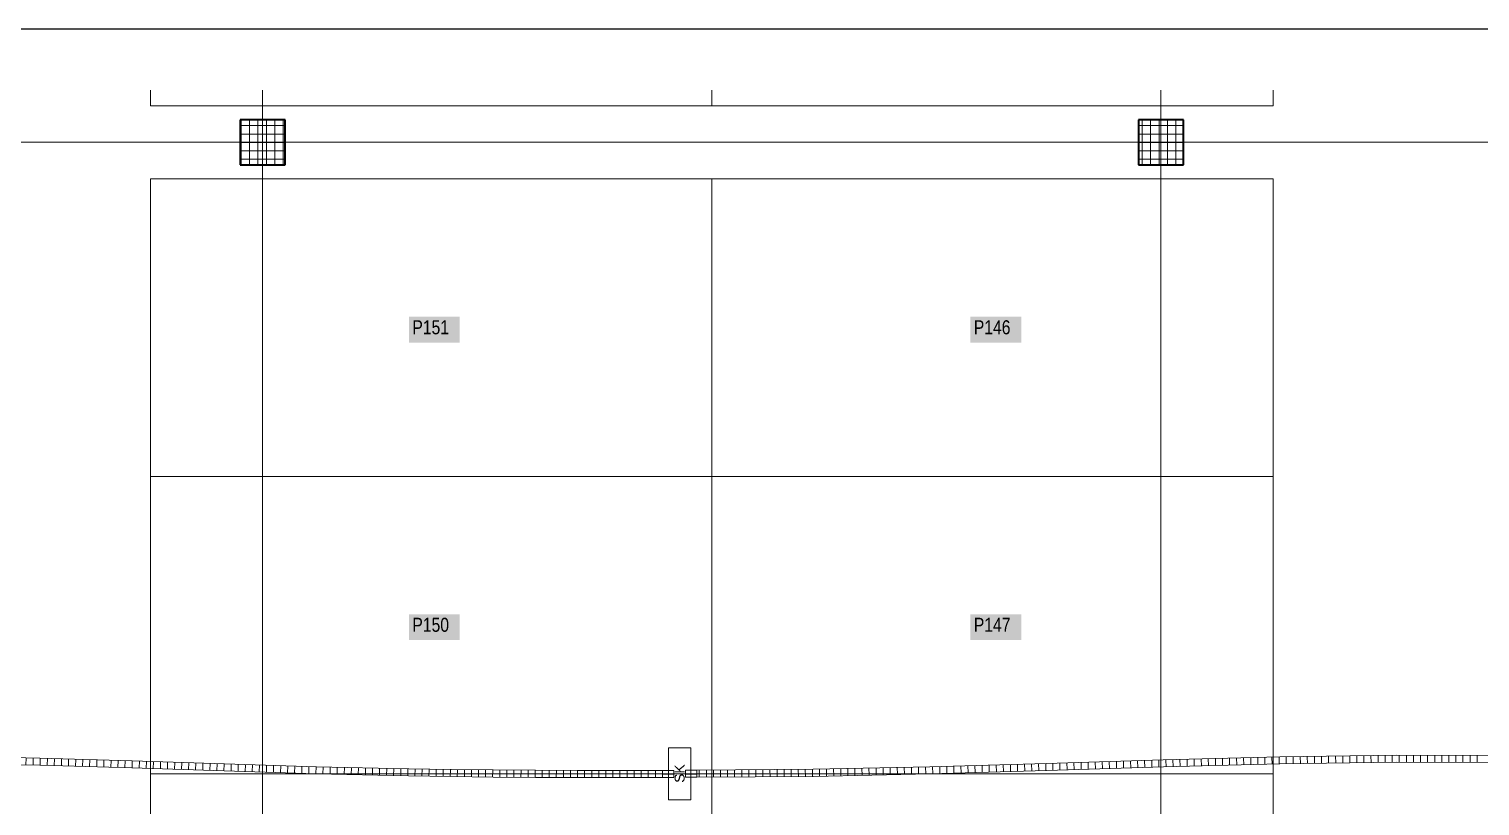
# Model space of a CAD drawing. Extents: x -882 to 613, y -179 to 366.
# Drawn here: x -624 to -365.5, y 227.1 to 365.5 of the extents above; entities that cross this region are included whole.
import ezdxf
from ezdxf.lldxf.tags import DXFTag

# ---------------------------------------------------------------- set-up
doc = ezdxf.new("R2010")
doc.units = 0
doc.layers.get('0').update_dxf_attribs({"lineweight": 13})
for name, color, linetype, lineweight in [('C-PRKG-____-IDEN', 7, 'Continuous', 5), ('C-PRKG-____-OTLN', 7, 'Continuous', 9), ('S-COLS-____-MCUT', 7, 'Continuous', 35), ('S-COLS-____-OTLN', 7, 'Continuous', 9), ('S-GRID-____-OTLN', 7, 'Continuous', 5)]:
    doc.layers.add(name, color=color, linetype=linetype, lineweight=lineweight)
doc.layers.add('EL01_WAN_Röhre Decke', color=1, linetype='Continuous', lineweight=13, true_color=0xff0000)
doc.layers.add('EL01_WAN_Schlaufkasten', color=1, linetype='Continuous', lineweight=13, true_color=0xff0000)
doc.styles.get("Standard").update_dxf_attribs({"font": 'arial.ttf'})
tags = doc.linetypes.add('_Rasterlinie_', pattern=[0.375, 0.2, -0.05, 0.075, -0.05]).pattern_tags.tags
tags[10:11] = [DXFTag(74, 4), DXFTag(75, 0), DXFTag(340, '0'), DXFTag(46, 1.0), DXFTag(50, 0.0), DXFTag(44, 0.0), DXFTag(45, 0.0)]
tags[8:9] = [DXFTag(74, 4), DXFTag(75, 0), DXFTag(340, '0'), DXFTag(46, 1.0), DXFTag(50, 0.0), DXFTag(44, 0.0), DXFTag(45, 0.0)]
tags[6:7] = [DXFTag(74, 4), DXFTag(75, 0), DXFTag(340, '0'), DXFTag(46, 1.0), DXFTag(50, 0.0), DXFTag(44, 0.0), DXFTag(45, 0.0)]
tags[4:5] = [DXFTag(74, 4), DXFTag(75, 0), DXFTag(340, '0'), DXFTag(46, 1.0), DXFTag(50, 0.0), DXFTag(44, 0.0), DXFTag(45, 0.0)]
tags = doc.linetypes.add('STRICHPUNKT2', pattern=[12.7, 6.35, -3.175, 0, -3.175]).pattern_tags.tags
tags[10:11] = [DXFTag(74, 4), DXFTag(75, 0), DXFTag(340, '0'), DXFTag(46, 0.0), DXFTag(50, 0.0), DXFTag(44, 0.0), DXFTag(45, 0.0)]
tags[8:9] = [DXFTag(74, 4), DXFTag(75, 0), DXFTag(340, '0'), DXFTag(46, 0.0), DXFTag(50, 0.0), DXFTag(44, 0.0), DXFTag(45, 0.0)]
tags[6:7] = [DXFTag(74, 4), DXFTag(75, 0), DXFTag(340, '0'), DXFTag(46, 0.0), DXFTag(50, 0.0), DXFTag(44, 0.0), DXFTag(45, 0.0)]
tags[4:5] = [DXFTag(74, 4), DXFTag(75, 0), DXFTag(340, '0'), DXFTag(46, 0.0), DXFTag(50, 0.0), DXFTag(44, 0.0), DXFTag(45, 0.0)]

# ---------------------------------------------------------------- blocks, each defined once
blk = doc.blocks.new('Referenz-A0UJ2JE1XE', base_point=(-855.98, -164.75))
at = {"layer": 'C-PRKG-____-IDEN', "color": 7, "linetype": 'Continuous', "ltscale": 0.13, "true_color": 0xffffff}
for points in [[(-556.33, 309.67), (-547.25, 309.67), (-556.33, 314.27)], [(-547.25, 309.67), (-556.33, 314.27), (-547.25, 314.27)], [(-456.33, 309.67), (-447.25, 309.67), (-456.33, 314.27)], [(-447.25, 309.67), (-456.33, 314.27), (-447.25, 314.27)], [(-556.33, 256.69), (-547.25, 256.69), (-556.33, 261.28)], [(-547.25, 256.69), (-556.33, 261.28), (-547.25, 261.28)], [(-456.33, 256.69), (-447.25, 256.69), (-456.33, 261.28)], [(-447.25, 256.69), (-456.33, 261.28), (-447.25, 261.28)]]:
    blk.add_solid(points, dxfattribs=at)
at = {"layer": 'C-PRKG-____-OTLN', "color": 0, "linetype": 'Continuous', "ltscale": 0.13}
for p, q in [((-602.37, 351.86), (-602.37, 354.65)), ((-602.37, 354.65), (-602.37, 351.86)), ((-602.37, 351.86), (-602.37, 354.65)), ((-502.37, 351.86), (-502.37, 354.65)), ((-502.37, 354.65), (-502.37, 351.86)), ((-502.37, 351.86), (-502.37, 354.65)), ((-502.37, 351.86), (-502.37, 354.65)), ((-502.37, 351.86), (-502.37, 354.65)), ((-502.37, 354.65), (-502.37, 351.86)), ((-402.37, 351.86), (-402.37, 354.65)), ((-402.37, 351.86), (-402.37, 354.65)), ((-402.37, 354.65), (-402.37, 351.86)), ((-602.37, 351.86), (-502.37, 351.86)), ((-602.37, 351.86), (-502.37, 351.86)), ((-502.37, 351.86), (-602.37, 351.86)), ((-602.37, 351.86), (-602.37, 351.86)), ((-402.37, 351.86), (-502.37, 351.86)), ((-502.37, 351.86), (-402.37, 351.86)), ((-402.37, 351.86), (-502.37, 351.86)), ((-502.37, 351.86), (-502.37, 351.86)), ((-502.37, 351.86), (-502.37, 351.86)), ((-402.37, 351.86), (-402.37, 351.86)), ((-602.37, 338.83), (-502.37, 338.83)), ((-602.37, 338.83), (-602.37, 285.84)), ((-602.37, 338.83), (-602.37, 285.84)), ((-502.37, 338.83), (-602.37, 338.83)), ((-602.37, 338.83), (-502.37, 338.83)), ((-602.37, 285.84), (-602.37, 338.83)), ((-602.37, 338.83), (-602.37, 338.83)), ((-502.37, 338.83), (-502.37, 285.84)), ((-402.37, 338.83), (-502.37, 338.83)), ((-402.37, 338.83), (-502.37, 338.83)), ((-502.37, 338.83), (-502.37, 285.84)), ((-502.37, 285.84), (-502.37, 338.83)), ((-502.37, 338.83), (-402.37, 338.83)), ((-502.37, 338.83), (-502.37, 338.83)), ((-502.37, 338.83), (-502.37, 285.84)), ((-502.37, 285.84), (-502.37, 338.83)), ((-502.37, 338.83), (-502.37, 285.84)), ((-502.37, 338.83), (-502.37, 338.83)), ((-402.37, 338.83), (-402.37, 285.84)), ((-402.37, 285.84), (-402.37, 338.83)), ((-402.37, 338.83), (-402.37, 285.84)), ((-402.37, 338.83), (-402.37, 338.83)), ((-602.37, 285.84), (-502.37, 285.84)), ((-602.37, 285.84), (-602.37, 232.85)), ((-602.37, 285.84), (-602.37, 232.85)), ((-502.37, 285.84), (-602.37, 285.84)), ((-602.37, 285.84), (-502.37, 285.84)), ((-602.37, 232.85), (-602.37, 285.84)), ((-602.37, 285.84), (-602.37, 285.84)), ((-602.37, 285.84), (-502.37, 285.84)), ((-602.37, 285.84), (-502.37, 285.84)), ((-502.37, 285.84), (-602.37, 285.84)), ((-602.37, 285.84), (-602.37, 285.84)), ((-502.37, 285.84), (-502.37, 232.85)), ((-402.37, 285.84), (-502.37, 285.84)), ((-402.37, 285.84), (-502.37, 285.84)), ((-502.37, 285.84), (-502.37, 232.85)), ((-502.37, 232.85), (-502.37, 285.84)), ((-502.37, 285.84), (-402.37, 285.84)), ((-502.37, 285.84), (-502.37, 285.84)), ((-402.37, 285.84), (-502.37, 285.84)), ((-502.37, 285.84), (-402.37, 285.84)), ((-402.37, 285.84), (-502.37, 285.84)), ((-502.37, 285.84), (-502.37, 285.84)), ((-502.37, 285.84), (-502.37, 232.85)), ((-502.37, 232.85), (-502.37, 285.84)), ((-502.37, 285.84), (-502.37, 232.85)), ((-502.37, 285.84), (-502.37, 285.84)), ((-502.37, 285.84), (-502.37, 285.84)), ((-402.37, 285.84), (-402.37, 232.85)), ((-402.37, 232.85), (-402.37, 285.84)), ((-402.37, 285.84), (-402.37, 232.85)), ((-402.37, 285.84), (-402.37, 285.84)), ((-402.37, 285.84), (-402.37, 285.84)), ((-602.37, 232.85), (-502.37, 232.85)), ((-602.37, 232.85), (-602.37, 179.87)), ((-602.37, 232.85), (-602.37, 179.86)), ((-502.37, 232.85), (-602.37, 232.85)), ((-602.37, 232.85), (-502.37, 232.85)), ((-602.37, 179.87), (-602.37, 232.85)), ((-602.37, 232.85), (-602.37, 232.85)), ((-602.37, 232.85), (-502.37, 232.85)), ((-602.37, 232.85), (-502.37, 232.85)), ((-502.37, 232.85), (-602.37, 232.85)), ((-602.37, 232.85), (-602.37, 232.85)), ((-502.37, 232.85), (-502.37, 179.87)), ((-402.37, 232.85), (-502.37, 232.85)), ((-402.37, 232.85), (-502.37, 232.85)), ((-502.37, 232.85), (-502.37, 179.86)), ((-502.37, 179.87), (-502.37, 232.85)), ((-502.37, 232.85), (-402.37, 232.85)), ((-502.37, 232.85), (-502.37, 232.85)), ((-402.37, 232.85), (-502.37, 232.85)), ((-502.37, 232.85), (-402.37, 232.85)), ((-402.37, 232.85), (-502.37, 232.85)), ((-502.37, 232.85), (-502.37, 232.85)), ((-502.37, 232.85), (-502.37, 179.87)), ((-502.37, 179.86), (-502.37, 232.85)), ((-502.37, 232.85), (-502.37, 179.87)), ((-502.37, 232.85), (-502.37, 232.85)), ((-502.37, 232.85), (-502.37, 232.85)), ((-402.37, 232.85), (-402.37, 179.87)), ((-402.37, 179.86), (-402.37, 232.85)), ((-402.37, 232.85), (-402.37, 179.87)), ((-402.37, 232.85), (-402.37, 232.85)), ((-402.37, 232.85), (-402.37, 232.85))]:
    blk.add_line(p, q, dxfattribs=at)
at = {"layer": 'S-COLS-____-MCUT', "color": 0, "linetype": 'Continuous', "ltscale": 0.35}
for p, q in [((-578.37, 349.36), (-586.37, 349.36)), ((-586.37, 349.36), (-586.37, 341.36)), ((-578.37, 341.36), (-578.37, 349.36)), ((-418.37, 349.36), (-426.37, 349.36)), ((-426.37, 349.36), (-426.37, 341.36)), ((-418.37, 341.36), (-418.37, 349.36)), ((-586.37, 341.36), (-578.37, 341.36)), ((-426.37, 341.36), (-418.37, 341.36))]:
    blk.add_line(p, q, dxfattribs=at)
at = {"layer": 'S-COLS-____-OTLN', "color": 0, "linetype": 'Continuous', "ltscale": 0.13}
for p, q in [((-586.21, 341.36), (-586.21, 349.36)), ((-584.71, 341.36), (-584.71, 349.36)), ((-583.21, 341.36), (-583.21, 349.36)), ((-581.71, 341.36), (-581.71, 349.36)), ((-580.21, 341.36), (-580.21, 349.36)), ((-578.71, 341.36), (-578.71, 349.36)), ((-425.71, 341.36), (-425.71, 349.36)), ((-424.21, 341.36), (-424.21, 349.36)), ((-422.71, 341.36), (-422.71, 349.36)), ((-421.21, 341.36), (-421.21, 349.36)), ((-419.71, 341.36), (-419.71, 349.36)), ((-586.37, 348.33), (-578.37, 348.33)), ((-586.37, 346.83), (-578.37, 346.83)), ((-426.37, 348.33), (-418.37, 348.33)), ((-426.37, 346.83), (-418.37, 346.83)), ((-586.37, 345.33), (-578.37, 345.33)), ((-586.37, 343.83), (-578.37, 343.83)), ((-426.37, 345.33), (-418.37, 345.33)), ((-426.37, 343.83), (-418.37, 343.83)), ((-586.37, 342.33), (-578.37, 342.33)), ((-426.37, 342.33), (-418.37, 342.33))]:
    blk.add_line(p, q, dxfattribs=at)
at = {"layer": 'S-GRID-____-OTLN', "color": 0, "linetype": '_Rasterlinie_', "ltscale": 0.13}
for p, q in [((-582.37, 109.57), (-582.37, 354.65)), ((-422.37, 109.57), (-422.37, 354.65)), ((-855.98, 345.36), (38.06, 345.36))]:
    blk.add_line(p, q, dxfattribs=at)
at = {"layer": 'C-PRKG-____-IDEN', "color": 0, "linetype": 'Continuous', "ltscale": 0.13, "char_height": 2.5, "attachment_point": 1}
for s, insert in [('{\\W0.8;\\fArial;P151}', (-555.7, 313.65)), ('{\\W0.8;\\fArial;P146}', (-455.7, 313.65)), ('{\\W0.8;\\fArial;P150}', (-555.7, 260.66)), ('{\\W0.8;\\fArial;P147}', (-455.7, 260.66))]:
    blk.add_mtext(s, dxfattribs=dict(at, insert=insert))
blk = doc.blocks.new('Schlaufkasten Decke (multi)-A0UJ2JFNXE', base_point=(-510.11, 228.21))
at = {"color": 0, "linetype": 'ByBlock', "lineweight": -2, "ltscale": 0.13}
for p, q in [((-510.11, 237.49), (-506.11, 237.49)), ((-510.11, 228.21), (-510.11, 237.49)), ((-506.11, 237.49), (-506.11, 228.21)), ((-506.11, 228.21), (-510.11, 228.21))]:
    blk.add_line(p, q, dxfattribs=at)
at = {"color": 0, "linetype": 'ByBlock', "lineweight": -2, "ltscale": 0.13, "insert": (-508.99, 231.27), "char_height": 1.76, "attachment_point": 1, "rotation": 90}
blk.add_mtext('{\\fArial;SK}', dxfattribs=at)
blk = doc.blocks.new('Flexrohr-A0UJ2JGJXE', base_point=(-765.06, 232.2))
at = {"color": 0, "linetype": 'ByBlock', "lineweight": -2, "ltscale": 0.13}
for p, q in [((-691.63, 235.38), (-709.99, 234.75)), ((-696.32, 235.18), (-696.28, 234)), ((-695.06, 235.22), (-695.02, 234.04)), ((-693.8, 235.27), (-693.76, 234.08)), ((-692.54, 235.31), (-692.5, 234.12)), ((-673.27, 235.87), (-691.63, 235.38)), ((-691.28, 235.35), (-691.24, 234.16)), ((-690.02, 235.38), (-689.99, 234.2)), ((-688.76, 235.42), (-688.73, 234.23)), ((-687.5, 235.45), (-687.47, 234.27)), ((-686.24, 235.48), (-686.21, 234.3)), ((-684.98, 235.52), (-684.95, 234.33)), ((-683.72, 235.55), (-683.69, 234.37)), ((-682.46, 235.59), (-682.43, 234.4)), ((-681.2, 235.62), (-681.17, 234.44)), ((-679.94, 235.65), (-679.92, 234.47)), ((-678.68, 235.69), (-678.66, 234.5)), ((-677.42, 235.72), (-677.4, 234.54)), ((-676.16, 235.75), (-676.14, 234.57)), ((-674.91, 235.79), (-674.88, 234.6)), ((-673.65, 235.82), (-673.62, 234.64)), ((-654.9, 236.1), (-673.27, 235.87)), ((-672.39, 235.84), (-672.36, 234.66)), ((-671.13, 235.86), (-671.1, 234.67)), ((-669.86, 235.87), (-669.84, 234.69)), ((-668.6, 235.89), (-668.59, 234.71)), ((-667.34, 235.91), (-667.33, 234.72)), ((-666.08, 235.92), (-666.07, 234.74)), ((-664.82, 235.94), (-664.81, 234.75)), ((-663.56, 235.95), (-663.55, 234.77)), ((-662.3, 235.97), (-662.29, 234.78)), ((-661.04, 235.98), (-661.03, 234.8)), ((-659.78, 236), (-659.77, 234.82)), ((-658.52, 236.02), (-658.51, 234.83)), ((-657.26, 236.03), (-657.25, 234.85)), ((-656, 236.05), (-656, 234.86)), ((-638.47, 236), (-654.9, 236.1)), ((-654.74, 236.06), (-654.74, 234.87)), ((-653.48, 236.05), (-653.48, 234.87)), ((-652.22, 236.04), (-652.22, 234.86)), ((-650.96, 236.04), (-650.96, 234.85)), ((-649.7, 236.03), (-649.7, 234.84)), ((-648.44, 236.02), (-648.44, 234.84)), ((-647.18, 236.01), (-647.18, 234.83)), ((-645.92, 236), (-645.92, 234.82)), ((-644.65, 236), (-644.66, 234.81)), ((-643.39, 235.99), (-643.4, 234.8)), ((-642.13, 235.98), (-642.14, 234.8)), ((-640.87, 235.97), (-640.89, 234.79)), ((-639.61, 235.96), (-639.63, 234.78)), ((-622.04, 235.66), (-638.47, 236)), ((-638.35, 235.96), (-638.37, 234.77)), ((-637.09, 235.93), (-637.11, 234.75)), ((-635.83, 235.9), (-635.85, 234.72)), ((-634.57, 235.88), (-634.59, 234.69)), ((-633.31, 235.85), (-633.33, 234.67)), ((-632.05, 235.83), (-632.07, 234.64)), ((-630.79, 235.8), (-630.81, 234.62)), ((-629.53, 235.77), (-629.55, 234.59)), ((-628.27, 235.75), (-628.29, 234.56)), ((-627.01, 235.72), (-627.03, 234.54)), ((-625.75, 235.7), (-625.77, 234.51)), ((-624.49, 235.67), (-624.52, 234.49)), ((-623.23, 235.65), (-623.26, 234.46)), ((-605.62, 235.18), (-622.04, 235.66)), ((-621.97, 235.62), (-622, 234.44)), ((-620.71, 235.58), (-620.74, 234.4)), ((-619.45, 235.55), (-619.48, 234.36)), ((-618.19, 235.51), (-618.22, 234.32)), ((-616.93, 235.47), (-616.96, 234.29)), ((-615.67, 235.43), (-615.7, 234.25)), ((-614.41, 235.4), (-614.44, 234.21)), ((-613.15, 235.36), (-613.18, 234.18)), ((-611.89, 235.32), (-611.92, 234.14)), ((-610.63, 235.29), (-610.67, 234.1)), ((-609.37, 235.25), (-609.41, 234.07)), ((-608.11, 235.21), (-608.15, 234.03)), ((-746.71, 233.67), (-765.06, 233.48)), ((-765.06, 233.46), (-765.06, 233.48)), ((-765.06, 233.4), (-765.06, 233.46)), ((-765.06, 233.3), (-765.06, 233.4)), ((-765.06, 233.17), (-765.06, 233.3)), ((-765.06, 233.02), (-765.06, 233.17)), ((-765.06, 232.85), (-765.06, 233.02)), ((-765.06, 232.85), (-765.06, 232.69)), ((-765.06, 232.69), (-765.06, 232.54)), ((-764.3, 233.45), (-764.3, 232.27)), ((-763.04, 233.47), (-763.03, 232.28)), ((-761.78, 233.48), (-761.77, 232.3)), ((-760.52, 233.49), (-760.51, 232.31)), ((-759.26, 233.51), (-759.25, 232.32)), ((-758, 233.52), (-757.99, 232.33)), ((-756.74, 233.53), (-756.73, 232.35)), ((-755.48, 233.54), (-755.47, 232.36)), ((-754.22, 233.56), (-754.21, 232.37)), ((-752.96, 233.57), (-752.95, 232.39)), ((-751.7, 233.58), (-751.69, 232.4)), ((-750.44, 233.59), (-750.43, 232.41)), ((-749.19, 233.61), (-749.17, 232.42)), ((-747.93, 233.62), (-747.91, 232.44)), ((-728.35, 234.14), (-746.71, 233.67)), ((-728.31, 232.88), (-746.69, 232.41)), ((-746.67, 233.63), (-746.65, 232.45)), ((-745.41, 233.67), (-745.39, 232.48)), ((-744.15, 233.7), (-744.13, 232.51)), ((-742.89, 233.73), (-742.87, 232.55)), ((-741.63, 233.76), (-741.61, 232.58)), ((-740.37, 233.79), (-740.35, 232.61)), ((-739.11, 233.83), (-739.09, 232.64)), ((-737.86, 233.86), (-737.83, 232.68)), ((-736.6, 233.89), (-736.57, 232.71)), ((-735.34, 233.92), (-735.31, 232.74)), ((-734.08, 233.96), (-734.05, 232.77)), ((-732.82, 233.99), (-732.79, 232.8)), ((-731.56, 234.02), (-731.53, 232.84)), ((-730.3, 234.05), (-730.27, 232.87)), ((-729.04, 234.08), (-729.01, 232.9)), ((-709.99, 234.75), (-728.35, 234.14)), ((-709.95, 233.49), (-728.31, 232.88)), ((-727.78, 234.12), (-727.75, 232.94)), ((-726.53, 234.16), (-726.49, 232.98)), ((-725.27, 234.21), (-725.23, 233.02)), ((-724.01, 234.25), (-723.97, 233.06)), ((-722.75, 234.29), (-722.71, 233.11)), ((-721.49, 234.33), (-721.45, 233.15)), ((-720.23, 234.37), (-720.2, 233.19)), ((-718.97, 234.42), (-718.94, 233.23)), ((-717.72, 234.46), (-717.68, 233.27)), ((-716.46, 234.5), (-716.42, 233.32)), ((-715.2, 234.54), (-715.16, 233.36)), ((-713.94, 234.58), (-713.9, 233.4)), ((-712.68, 234.63), (-712.64, 233.44)), ((-711.42, 234.67), (-711.38, 233.48)), ((-710.16, 234.71), (-710.12, 233.53)), ((-691.59, 234.12), (-709.95, 233.49)), ((-708.9, 234.75), (-708.86, 233.57)), ((-707.65, 234.8), (-707.61, 233.61)), ((-706.39, 234.84), (-706.35, 233.65)), ((-705.13, 234.88), (-705.09, 233.7)), ((-703.87, 234.92), (-703.83, 233.74)), ((-702.61, 234.97), (-702.57, 233.78)), ((-701.35, 235.01), (-701.31, 233.83)), ((-700.09, 235.05), (-700.05, 233.87)), ((-698.83, 235.09), (-698.8, 233.91)), ((-697.57, 235.14), (-697.54, 233.95)), ((-673.24, 234.61), (-691.59, 234.12)), ((-654.89, 234.84), (-673.24, 234.61)), ((-638.49, 234.74), (-654.89, 234.84)), ((-622.07, 234.4), (-638.49, 234.74)), ((-605.65, 233.92), (-622.07, 234.4)), ((-606.85, 235.18), (-606.89, 233.99)), ((-589.23, 233.38), (-605.65, 233.92)), ((-605.59, 235.14), (-605.63, 233.96)), ((-589.19, 234.64), (-605.62, 235.18)), ((-604.33, 235.1), (-604.37, 233.91)), ((-603.07, 235.06), (-603.11, 233.87)), ((-601.81, 235.02), (-601.85, 233.83)), ((-600.56, 234.97), (-600.59, 233.79)), ((-599.3, 234.93), (-599.33, 233.75)), ((-598.04, 234.89), (-598.07, 233.71)), ((-596.78, 234.85), (-596.82, 233.67)), ((-595.52, 234.81), (-595.56, 233.63)), ((-594.26, 234.77), (-594.3, 233.58)), ((-593, 234.73), (-593.04, 233.54)), ((-591.74, 234.69), (-591.78, 233.5)), ((-590.48, 234.64), (-590.52, 233.46)), ((-589.22, 234.6), (-589.26, 233.42)), ((-572.81, 232.87), (-589.23, 233.38)), ((-572.77, 234.13), (-589.19, 234.64)), ((-587.96, 234.56), (-588, 233.38)), ((-586.71, 234.52), (-586.74, 233.34)), ((-585.45, 234.49), (-585.48, 233.3)), ((-584.19, 234.45), (-584.22, 233.26)), ((-582.93, 234.41), (-582.97, 233.22)), ((-581.67, 234.37), (-581.71, 233.19)), ((-580.41, 234.33), (-580.45, 233.15)), ((-579.15, 234.29), (-579.19, 233.11)), ((-577.89, 234.25), (-577.93, 233.07)), ((-576.64, 234.21), (-576.67, 233.03)), ((-575.38, 234.18), (-575.41, 232.99)), ((-574.12, 234.14), (-574.15, 232.95)), ((-572.86, 234.1), (-572.89, 232.91)), ((-556.38, 232.49), (-572.81, 232.87)), ((-556.35, 233.75), (-572.77, 234.13)), ((-571.6, 234.07), (-571.63, 232.88)), ((-570.34, 234.04), (-570.37, 232.85)), ((-569.08, 234.01), (-569.11, 232.82)), ((-567.82, 233.98), (-567.85, 232.79)), ((-566.56, 233.95), (-566.59, 232.76)), ((-565.31, 233.92), (-565.33, 232.73)), ((-564.05, 233.89), (-564.07, 232.71)), ((-562.79, 233.86), (-562.82, 232.68)), ((-561.53, 233.83), (-561.56, 232.65)), ((-560.27, 233.8), (-560.3, 232.62)), ((-559.01, 233.77), (-559.04, 232.59)), ((-557.75, 233.74), (-557.78, 232.56)), ((-556.49, 233.71), (-556.52, 232.53)), ((-548.82, 233.63), (-556.35, 233.75)), ((-555.23, 233.69), (-555.26, 232.51)), ((-553.98, 233.67), (-554, 232.49)), ((-552.72, 233.65), (-552.74, 232.47)), ((-551.46, 233.63), (-551.48, 232.45)), ((-550.2, 233.61), (-550.22, 232.43)), ((-548.94, 233.59), (-548.96, 232.41)), ((-541.29, 233.55), (-548.82, 233.63)), ((-547.68, 233.58), (-547.7, 232.4)), ((-546.42, 233.57), (-546.44, 232.38)), ((-545.16, 233.55), (-545.18, 232.37)), ((-543.91, 233.54), (-543.92, 232.36)), ((-542.65, 233.53), (-542.66, 232.34)), ((-541.39, 233.51), (-541.4, 232.33)), ((-533.76, 233.5), (-541.29, 233.55)), ((-540.13, 233.51), (-540.14, 232.32)), ((-538.87, 233.5), (-538.88, 232.31)), ((-537.61, 233.49), (-537.62, 232.3)), ((-536.35, 233.48), (-536.36, 232.3)), ((-535.09, 233.47), (-535.1, 232.29)), ((-533.83, 233.46), (-533.84, 232.28)), ((-526.23, 233.48), (-533.76, 233.5)), ((-532.57, 233.46), (-532.58, 232.28)), ((-531.31, 233.46), (-531.32, 232.27)), ((-530.05, 233.45), (-530.06, 232.27)), ((-528.79, 233.45), (-528.8, 232.26)), ((-527.53, 233.44), (-527.54, 232.26)), ((-526.27, 233.44), (-526.28, 232.25)), ((-518.69, 233.46), (-526.23, 233.48)), ((-525.02, 233.44), (-525.02, 232.25)), ((-523.76, 233.43), (-523.76, 232.25)), ((-522.5, 233.43), (-522.5, 232.25)), ((-521.24, 233.43), (-521.24, 232.25)), ((-519.98, 233.43), (-519.98, 232.24)), ((-518.72, 233.43), (-518.72, 232.24)), ((-511.16, 233.46), (-518.69, 233.46)), ((-517.46, 233.43), (-517.46, 232.24)), ((-516.2, 233.43), (-516.2, 232.24)), ((-514.94, 233.43), (-514.94, 232.24)), ((-513.68, 233.43), (-513.68, 232.24)), ((-512.42, 233.43), (-512.42, 232.24)), ((-511.16, 233.44), (-511.16, 233.46)), ((-511.16, 233.38), (-511.16, 233.44)), ((-511.16, 233.28), (-511.16, 233.38)), ((-511.16, 233.15), (-511.16, 233.28)), ((-511.16, 233), (-511.16, 233.15)), ((-511.16, 232.83), (-511.16, 233)), ((-511.16, 232.83), (-511.16, 232.67)), ((-511.16, 232.67), (-511.16, 232.52)), ((-765.06, 232.54), (-765.06, 232.41)), ((-765.06, 232.41), (-765.06, 232.31)), ((-746.69, 232.41), (-765.06, 232.22)), ((-765.06, 232.31), (-765.06, 232.25)), ((-765.06, 232.25), (-765.06, 232.22)), ((-548.84, 232.37), (-556.38, 232.49)), ((-541.3, 232.29), (-548.84, 232.37)), ((-533.77, 232.24), (-541.3, 232.29)), ((-526.23, 232.22), (-533.77, 232.24)), ((-518.69, 232.2), (-526.23, 232.22)), ((-511.16, 232.2), (-518.69, 232.2)), ((-511.16, 232.52), (-511.16, 232.39)), ((-511.16, 232.39), (-511.16, 232.29)), ((-511.16, 232.29), (-511.16, 232.22)), ((-511.16, 232.22), (-511.16, 232.2))]:
    blk.add_line(p, q, dxfattribs=at)
blk = doc.blocks.new('Flexrohr-A0UJ2JH9XE', base_point=(-505.06, 232.2))
at = {"color": 0, "linetype": 'ByBlock', "lineweight": -2, "ltscale": 0.13}
for p, q in [((-421.97, 235.35), (-442.74, 234.73)), ((-425.27, 235.21), (-425.24, 234.03)), ((-424.01, 235.25), (-423.98, 234.07)), ((-422.75, 235.29), (-422.72, 234.11)), ((-401.19, 235.88), (-421.97, 235.35)), ((-421.49, 235.33), (-421.46, 234.14)), ((-420.24, 235.36), (-420.2, 234.17)), ((-418.98, 235.39), (-418.94, 234.21)), ((-417.72, 235.42), (-417.68, 234.24)), ((-416.46, 235.45), (-416.43, 234.27)), ((-415.2, 235.49), (-415.17, 234.3)), ((-413.94, 235.52), (-413.91, 234.33)), ((-412.68, 235.55), (-412.65, 234.37)), ((-411.42, 235.58), (-411.39, 234.4)), ((-410.16, 235.61), (-410.13, 234.43)), ((-408.9, 235.65), (-408.87, 234.46)), ((-407.64, 235.68), (-407.61, 234.49)), ((-406.38, 235.71), (-406.35, 234.53)), ((-405.12, 235.74), (-405.09, 234.56)), ((-403.86, 235.77), (-403.84, 234.59)), ((-402.6, 235.8), (-402.58, 234.62)), ((-401.34, 235.84), (-401.32, 234.65)), ((-380.41, 236.19), (-401.19, 235.88)), ((-400.08, 235.86), (-400.06, 234.67)), ((-398.82, 235.88), (-398.8, 234.69)), ((-397.56, 235.89), (-397.54, 234.71)), ((-396.3, 235.91), (-396.28, 234.73)), ((-395.04, 235.93), (-395.02, 234.75)), ((-393.78, 235.95), (-393.76, 234.77)), ((-392.52, 235.97), (-392.5, 234.79)), ((-391.26, 235.99), (-391.24, 234.8)), ((-390, 236.01), (-389.98, 234.82)), ((-388.74, 236.03), (-388.72, 234.84)), ((-387.48, 236.04), (-387.47, 234.86)), ((-386.22, 236.06), (-386.21, 234.88)), ((-384.96, 236.08), (-384.95, 234.9)), ((-383.7, 236.1), (-383.69, 234.92)), ((-382.44, 236.12), (-382.43, 234.93)), ((-381.18, 236.14), (-381.17, 234.95)), ((-353.03, 236.13), (-380.41, 236.19)), ((-379.92, 236.15), (-379.91, 234.96)), ((-378.66, 236.15), (-378.65, 234.96)), ((-377.4, 236.14), (-377.39, 234.96)), ((-376.13, 236.14), (-376.13, 234.96)), ((-374.87, 236.14), (-374.87, 234.95)), ((-373.61, 236.13), (-373.61, 234.95)), ((-372.35, 236.13), (-372.35, 234.95)), ((-371.09, 236.13), (-371.09, 234.95)), ((-369.83, 236.13), (-369.83, 234.94)), ((-368.57, 236.12), (-368.57, 234.94)), ((-367.31, 236.12), (-367.31, 234.94)), ((-366.05, 236.12), (-366.05, 234.93)), ((-484.29, 233.68), (-505.06, 233.51)), ((-505.06, 233.49), (-505.06, 233.51)), ((-505.06, 233.42), (-505.06, 233.49)), ((-505.06, 233.32), (-505.06, 233.42)), ((-505.06, 233.19), (-505.06, 233.32)), ((-505.06, 233.04), (-505.06, 233.19)), ((-505.06, 232.88), (-505.06, 233.04)), ((-505.06, 232.88), (-505.06, 232.71)), ((-505.06, 232.71), (-505.06, 232.56)), ((-504.6, 233.47), (-504.6, 232.29)), ((-503.34, 233.48), (-503.34, 232.3)), ((-502.08, 233.49), (-502.08, 232.31)), ((-500.82, 233.5), (-500.82, 232.32)), ((-499.56, 233.52), (-499.56, 232.33)), ((-498.3, 233.53), (-498.3, 232.34)), ((-497.04, 233.54), (-497.04, 232.35)), ((-495.78, 233.55), (-495.78, 232.36)), ((-494.52, 233.56), (-494.52, 232.37)), ((-493.27, 233.57), (-493.26, 232.38)), ((-492.01, 233.58), (-491.99, 232.4)), ((-490.75, 233.59), (-490.73, 232.41)), ((-489.49, 233.6), (-489.47, 232.42)), ((-488.23, 233.61), (-488.21, 232.43)), ((-486.97, 233.62), (-486.95, 232.44)), ((-485.71, 233.63), (-485.69, 232.45)), ((-484.45, 233.64), (-484.43, 232.46)), ((-463.52, 234.13), (-484.29, 233.68)), ((-463.48, 232.87), (-484.27, 232.42)), ((-483.19, 233.67), (-483.17, 232.48)), ((-481.93, 233.7), (-481.91, 232.51)), ((-480.67, 233.72), (-480.65, 232.54)), ((-479.41, 233.75), (-479.39, 232.57)), ((-478.15, 233.78), (-478.13, 232.59)), ((-476.89, 233.8), (-476.87, 232.62)), ((-475.64, 233.83), (-475.61, 232.65)), ((-474.38, 233.86), (-474.35, 232.67)), ((-473.12, 233.89), (-473.09, 232.7)), ((-471.86, 233.91), (-471.83, 232.73)), ((-470.6, 233.94), (-470.57, 232.76)), ((-469.34, 233.97), (-469.31, 232.78)), ((-468.08, 233.99), (-468.05, 232.81)), ((-466.82, 234.02), (-466.79, 232.84)), ((-465.56, 234.05), (-465.53, 232.87)), ((-464.3, 234.08), (-464.27, 232.89)), ((-442.74, 234.73), (-463.52, 234.13)), ((-442.71, 233.47), (-463.48, 232.87)), ((-463.04, 234.11), (-463.01, 232.92)), ((-461.78, 234.14), (-461.75, 232.96)), ((-460.53, 234.18), (-460.5, 233)), ((-459.27, 234.22), (-459.24, 233.03)), ((-458.01, 234.25), (-457.98, 233.07)), ((-456.75, 234.29), (-456.72, 233.1)), ((-455.49, 234.32), (-455.46, 233.14)), ((-454.23, 234.36), (-454.2, 233.18)), ((-452.97, 234.4), (-452.94, 233.21)), ((-451.71, 234.43), (-451.68, 233.25)), ((-450.45, 234.47), (-450.42, 233.28)), ((-449.19, 234.5), (-449.16, 233.32)), ((-447.94, 234.54), (-447.9, 233.36)), ((-446.68, 234.58), (-446.64, 233.39)), ((-445.42, 234.61), (-445.38, 233.43)), ((-444.16, 234.65), (-444.12, 233.47)), ((-442.9, 234.69), (-442.87, 233.5)), ((-421.93, 234.09), (-442.71, 233.47)), ((-441.64, 234.72), (-441.61, 233.54)), ((-440.38, 234.76), (-440.35, 233.58)), ((-439.12, 234.8), (-439.09, 233.62)), ((-437.86, 234.84), (-437.83, 233.65)), ((-436.6, 234.87), (-436.57, 233.69)), ((-435.35, 234.91), (-435.31, 233.73)), ((-434.09, 234.95), (-434.05, 233.77)), ((-432.83, 234.99), (-432.79, 233.8)), ((-431.57, 235.03), (-431.53, 233.84)), ((-430.31, 235.06), (-430.28, 233.88)), ((-429.05, 235.1), (-429.02, 233.92)), ((-427.79, 235.14), (-427.76, 233.95)), ((-426.53, 235.18), (-426.5, 233.99)), ((-401.17, 234.62), (-421.93, 234.09)), ((-380.4, 234.93), (-401.17, 234.62)), ((-353.04, 234.87), (-380.4, 234.93)), ((-505.06, 232.56), (-505.06, 232.43)), ((-505.06, 232.43), (-505.06, 232.33)), ((-484.27, 232.42), (-505.06, 232.25)), ((-505.06, 232.33), (-505.06, 232.27)), ((-505.06, 232.27), (-505.06, 232.25))]:
    blk.add_line(p, q, dxfattribs=at)
blk = doc.blocks.new('Wickelfalzrohr-A0UJ2JHHXE', base_point=(-507.06, 232.25))
at = {"color": 0, "linetype": 'ByBlock', "lineweight": -2, "ltscale": 0.13}
for p, q in [((-505.06, 233.51), (-507.06, 233.51)), ((-507.06, 233.14), (-507.06, 233.51)), ((-507.06, 232.62), (-507.06, 233.14)), ((-507.06, 232.25), (-507.06, 232.62)), ((-505.06, 233.14), (-505.06, 233.51)), ((-505.06, 232.62), (-505.06, 233.14)), ((-505.06, 232.25), (-505.06, 232.62)), ((-507.06, 232.25), (-505.06, 232.25))]:
    blk.add_line(p, q, dxfattribs=at)
at = {"color": 0, "linetype": 'STRICHPUNKT2', "lineweight": 25, "ltscale": 0.25}
blk.add_line((-507.06, 232.88), (-505.06, 232.88), dxfattribs=at)
blk = doc.blocks.new('Wickelfalzrohr-A0UJ2JHJXE', base_point=(-511.16, 232.2))
at = {"color": 0, "linetype": 'ByBlock', "lineweight": -2, "ltscale": 0.13}
for p, q in [((-509.16, 233.46), (-511.16, 233.46)), ((-511.16, 233.46), (-511.16, 233.09)), ((-511.16, 233.09), (-511.16, 232.57)), ((-509.16, 233.46), (-509.16, 233.09)), ((-509.16, 233.09), (-509.16, 232.57)), ((-511.16, 232.57), (-511.16, 232.2)), ((-511.16, 232.2), (-509.16, 232.2)), ((-509.16, 232.57), (-509.16, 232.2))]:
    blk.add_line(p, q, dxfattribs=at)
at = {"color": 0, "linetype": 'STRICHPUNKT2', "lineweight": 25, "ltscale": 0.25}
blk.add_line((-509.16, 232.83), (-511.16, 232.83), dxfattribs=at)

msp = doc.modelspace()

# ---------------------------------------------------------------- linework, layer by layer
at = {"color": 0, "linetype": 'ByBlock', "lineweight": -2, "ltscale": 0.13}
msp.add_line((607.58, 365.53), (-882.42, 365.53), dxfattribs=at)

# ---------------------------------------------------------------- block references
at = {"color": 9, "lineweight": 25, "ltscale": 0.25, "true_color": 0xc0c0c0}
msp.add_blockref('Referenz-A0UJ2JE1XE', (-855.98, -164.75), dxfattribs=at)
at = {"layer": 'EL01_WAN_Röhre Decke', "color": 1, "ltscale": 0.13, "true_color": 0xff0000}
for name, p in [('Flexrohr-A0UJ2JGJXE', (-765.06, 232.2)), ('Flexrohr-A0UJ2JH9XE', (-505.06, 232.2)), ('Wickelfalzrohr-A0UJ2JHJXE', (-511.16, 232.2)), ('Wickelfalzrohr-A0UJ2JHHXE', (-507.06, 232.25))]:
    msp.add_blockref(name, p, dxfattribs=at)
at = {"layer": 'EL01_WAN_Schlaufkasten', "ltscale": 0.13}
msp.add_blockref('Schlaufkasten Decke (multi)-A0UJ2JFNXE', (-510.11, 228.21), dxfattribs=at)

doc.saveas('drawing.dxf')
